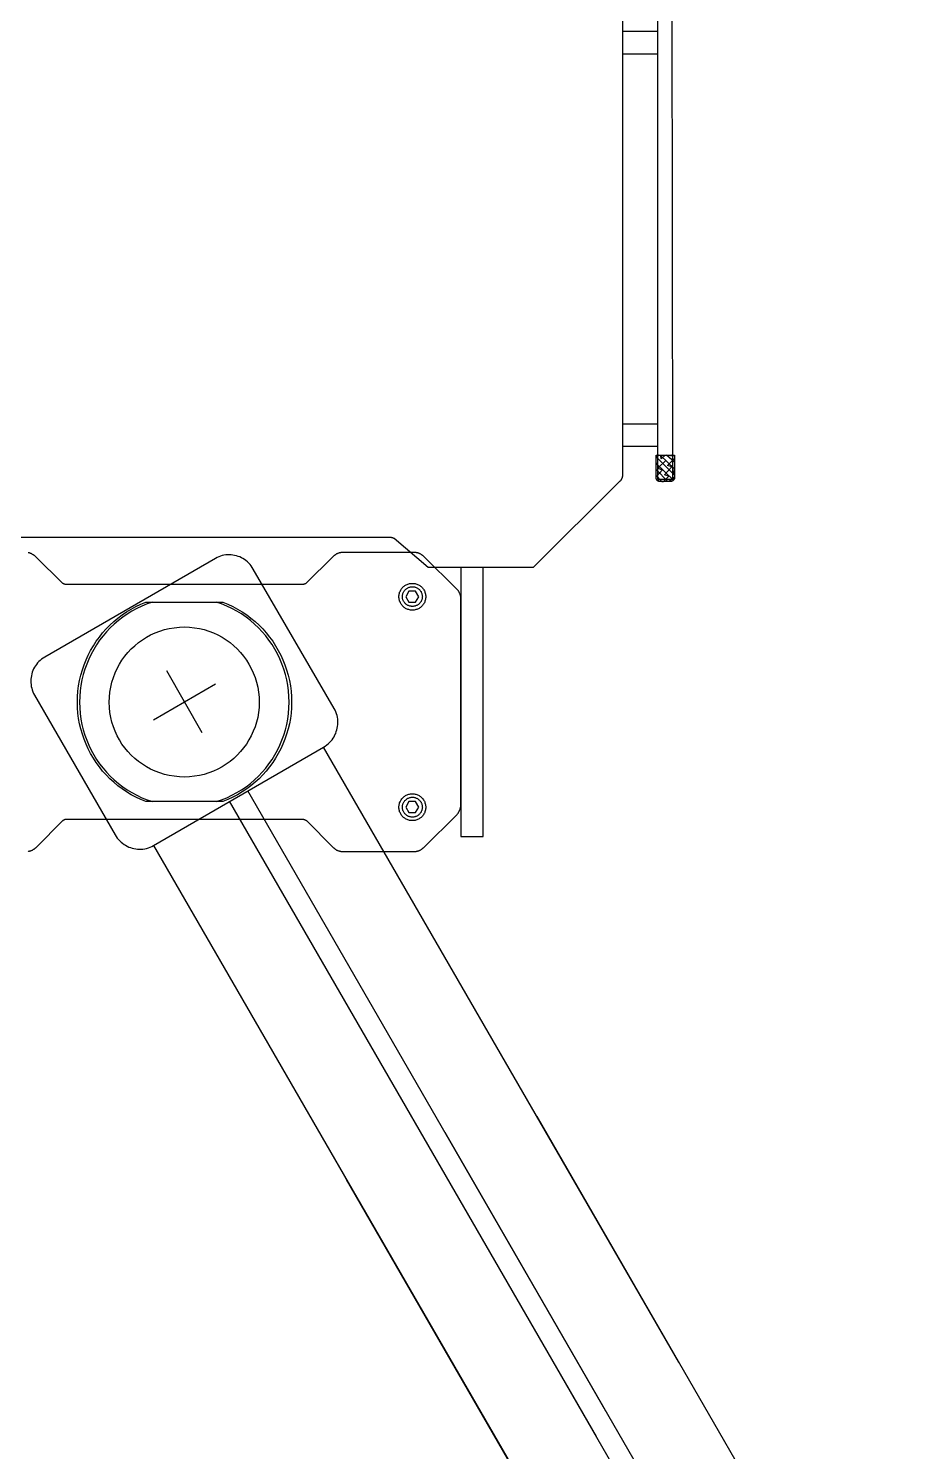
# Model space of a CAD drawing. Header units: metres. Extents: x 0 to 31.2, y 0 to 17.3.
# Drawn here: x 21.915 to 22.922, y 2.333 to 3.945 of the extents above; entities that cross this region are included whole.
import ezdxf

# ---------------------------------------------------------------- set-up
doc = ezdxf.new("R2010")
doc.units = ezdxf.units.M
doc.header["$MEASUREMENT"] = 0
doc.layers.add('Equipment Layer', color=7, linetype='CONTINUOUS', true_color=0xc20f8a)

msp = doc.modelspace()

# ---------------------------------------------------------------- linework, layer by layer
at = {"layer": 'Equipment Layer'}
for points in [[(22.588, 4.0887), (22.588, 3.4385)], [(22.6282, 3.9793), (22.6441, 3.9793), (22.6448, 3.4336), (22.6282, 3.4336), (22.6282, 3.9793)], [(22.588, 3.9412), (22.588, 3.9162), (22.6282, 3.9162), (22.6282, 3.9412), (22.588, 3.9412)], [(22.588, 3.4964), (22.588, 3.4717), (22.6282, 3.4717), (22.6282, 3.4964), (22.588, 3.4964)], [(22.6374, 3.4555), (22.6282, 3.4466), (22.6335, 3.4449), (22.6261, 3.4368), (22.6261, 3.4382), (22.6325, 3.4315), (22.6346, 3.4315), (22.6406, 3.4375), (22.6356, 3.4392), (22.6441, 3.448), (22.6392, 3.4498), (22.6469, 3.4576), (22.6469, 3.4533), (22.6378, 3.4615), (22.6434, 3.4615), (22.6423, 3.4611), (22.6469, 3.4604), (22.6452, 3.4615)], [(22.6261, 3.4357), (22.6261, 3.4615), (22.6469, 3.4615), (22.6469, 3.4357), (22.6469, 3.4364), (22.6423, 3.4325), (22.6395, 3.4315), (22.6261, 3.4452)], [(22.6296, 3.4615), (22.6261, 3.459), (22.6261, 3.4593), (22.6469, 3.4385), (22.6462, 3.4431), (22.6469, 3.4438), (22.6469, 3.4459), (22.6307, 3.4615), (22.6318, 3.4572), (22.6363, 3.4615)], [(22.6268, 3.4519), (22.6261, 3.4516), (22.6261, 3.4519), (22.6459, 3.4329), (22.6469, 3.4357)], [(22.588, 3.4385), (22.588, 3.4383), (22.588, 3.438), (22.588, 3.4377), (22.5879, 3.4374), (22.5879, 3.4371), (22.5878, 3.4368), (22.5877, 3.4365), (22.5877, 3.4362), (22.5876, 3.4359), (22.5875, 3.4356), (22.5874, 3.4353), (22.5873, 3.435), (22.5871, 3.4347), (22.587, 3.4345), (22.5869, 3.4342), (22.5867, 3.4339), (22.5865, 3.4336), (22.5864, 3.4333), (22.5862, 3.433), (22.586, 3.4328), (22.5858, 3.4325), (22.5856, 3.4323), (22.5854, 3.432), (22.5852, 3.4318)], [(22.63, 3.4315), (22.6297, 3.4315), (22.6295, 3.4315), (22.6292, 3.4316), (22.629, 3.4316), (22.6287, 3.4317), (22.6285, 3.4318), (22.6283, 3.432), (22.628, 3.4321), (22.6278, 3.4323), (22.6276, 3.4324), (22.6274, 3.4326), (22.6273, 3.4328), (22.6271, 3.433), (22.6269, 3.4332), (22.6268, 3.4334), (22.6266, 3.4337), (22.6265, 3.4339), (22.6264, 3.4341), (22.6263, 3.4344), (22.6262, 3.4347), (22.6262, 3.4349), (22.6261, 3.4352), (22.6261, 3.4354), (22.6261, 3.4357)], [(22.63, 3.4343), (22.6279, 3.4318), (22.63, 3.4343)], [(22.6469, 3.4357), (22.6469, 3.4354), (22.6469, 3.4352), (22.6468, 3.4349), (22.6468, 3.4347), (22.6467, 3.4344), (22.6466, 3.4341), (22.6464, 3.4339), (22.6463, 3.4337), (22.6461, 3.4334), (22.6459, 3.4332), (22.6458, 3.433), (22.6456, 3.4328), (22.6453, 3.4326), (22.6451, 3.4324), (22.6449, 3.4323), (22.6446, 3.4321), (22.6444, 3.432), (22.6441, 3.4318), (22.6438, 3.4317), (22.6435, 3.4316), (22.6432, 3.4316), (22.6429, 3.4315), (22.6426, 3.4315), (22.6423, 3.4315)], [(22.5852, 3.4318), (22.4868, 3.3341), (22.3679, 3.3341), (22.3291, 3.3669)], [(22.6423, 3.4315), (22.63, 3.4315)], [(22.1298, 3.368), (21.8772, 3.368)], [(22.3252, 3.368), (22.0458, 3.368)], [(22.3291, 3.3669), (22.3289, 3.367), (22.3288, 3.367), (22.3287, 3.3671), (22.3285, 3.3671), (22.3284, 3.3672), (22.3283, 3.3672), (22.3281, 3.3673), (22.328, 3.3673), (22.3278, 3.3674), (22.3277, 3.3675), (22.3275, 3.3675), (22.3274, 3.3676), (22.3272, 3.3676), (22.3271, 3.3677), (22.3269, 3.3677), (22.3267, 3.3678), (22.3266, 3.3678), (22.3264, 3.3679), (22.3262, 3.3679), (22.326, 3.3679), (22.3258, 3.3679), (22.3256, 3.368), (22.3254, 3.368), (22.3252, 3.368)], [(21.9227, 3.3464), (21.9223, 3.3468), (21.9219, 3.3471), (21.9216, 3.3475), (21.9212, 3.3478), (21.9208, 3.3481), (21.9204, 3.3484), (21.92, 3.3486), (21.9195, 3.3489), (21.9191, 3.3491), (21.9187, 3.3494), (21.9182, 3.3496), (21.9178, 3.3498), (21.9173, 3.35), (21.9169, 3.3502), (21.9164, 3.3503), (21.9159, 3.3505), (21.9155, 3.3506), (21.915, 3.3507), (21.9145, 3.3508)], [(21.9537, 3.3161), (21.9227, 3.3464)], [(22.1266, 3.3443), (21.9333, 3.2325)], [(22.1696, 3.3323), (22.1685, 3.3342), (22.1672, 3.3359), (22.1659, 3.3376), (22.1644, 3.3391), (22.1629, 3.3405), (22.1613, 3.3419), (22.1596, 3.3431), (22.1579, 3.3442), (22.1561, 3.3451), (22.1543, 3.346), (22.1524, 3.3467), (22.1505, 3.3473), (22.1485, 3.3478), (22.1465, 3.3482), (22.1445, 3.3484), (22.1425, 3.3485), (22.1405, 3.3485), (22.1385, 3.3483), (22.1364, 3.348), (22.1344, 3.3476), (22.1324, 3.347), (22.1304, 3.3462), (22.1285, 3.3454), (22.1266, 3.3443)], [(22.2603, 3.3464), (22.2292, 3.3161)], [(22.2709, 3.351), (22.2704, 3.351), (22.2699, 3.351), (22.2694, 3.351), (22.2689, 3.3509), (22.2684, 3.3508), (22.2679, 3.3507), (22.2674, 3.3506), (22.2669, 3.3505), (22.2665, 3.3503), (22.266, 3.3502), (22.2655, 3.35), (22.265, 3.3498), (22.2646, 3.3496), (22.2641, 3.3494), (22.2637, 3.3491), (22.2633, 3.3489), (22.2628, 3.3486), (22.2624, 3.3484), (22.262, 3.3481), (22.2616, 3.3478), (22.2613, 3.3475), (22.2609, 3.3471), (22.2606, 3.3468), (22.2603, 3.3464)], [(22.352, 3.351), (22.2709, 3.351)], [(22.3629, 3.3464), (22.3626, 3.3468), (22.3622, 3.3471), (22.3618, 3.3475), (22.3614, 3.3478), (22.361, 3.3481), (22.3606, 3.3484), (22.3602, 3.3486), (22.3598, 3.3489), (22.3594, 3.3491), (22.3589, 3.3494), (22.3585, 3.3496), (22.358, 3.3498), (22.3575, 3.35), (22.3571, 3.3502), (22.3566, 3.3503), (22.3561, 3.3505), (22.3556, 3.3506), (22.3551, 3.3507), (22.3546, 3.3508), (22.3541, 3.3509), (22.3536, 3.351), (22.3531, 3.351), (22.3525, 3.351), (22.352, 3.351)], [(22.4003, 3.3094), (22.3629, 3.3464)], [(22.2613, 3.1743), (22.1696, 3.3323)], [(22.4049, 3.3341), (22.4049, 3.0293), (22.4303, 3.0293), (22.4303, 3.3341)], [(21.9579, 3.3147), (21.9578, 3.3147), (21.9576, 3.3147), (21.9574, 3.3147), (21.9572, 3.3147), (21.957, 3.3147), (21.9568, 3.3148), (21.9566, 3.3148), (21.9565, 3.3148), (21.9563, 3.3149), (21.9561, 3.3149), (21.9559, 3.315), (21.9557, 3.315), (21.9555, 3.3151), (21.9553, 3.3151), (21.9551, 3.3152), (21.955, 3.3153), (21.9548, 3.3154), (21.9546, 3.3154), (21.9545, 3.3155), (21.9543, 3.3156), (21.9541, 3.3157), (21.954, 3.3159), (21.9538, 3.316), (21.9537, 3.3161)], [(22.2246, 3.3147), (21.9579, 3.3147)], [(22.2292, 3.3161), (22.2291, 3.316), (22.229, 3.3159), (22.2288, 3.3157), (22.2286, 3.3156), (22.2285, 3.3155), (22.2283, 3.3154), (22.2281, 3.3154), (22.228, 3.3153), (22.2278, 3.3152), (22.2276, 3.3151), (22.2274, 3.3151), (22.2272, 3.315), (22.227, 3.315), (22.2268, 3.3149), (22.2266, 3.3149), (22.2264, 3.3148), (22.2262, 3.3148), (22.226, 3.3148), (22.2257, 3.3147), (22.2255, 3.3147), (22.2253, 3.3147), (22.2251, 3.3147), (22.2249, 3.3147), (22.2246, 3.3147)], [(22.3347, 3.3009), (22.3347, 3.302), (22.3349, 3.303), (22.335, 3.304), (22.3352, 3.305), (22.3355, 3.306), (22.3359, 3.3069), (22.3363, 3.3078), (22.3368, 3.3086), (22.3373, 3.3095), (22.3378, 3.3102), (22.3385, 3.311), (22.3391, 3.3117), (22.3398, 3.3124), (22.3406, 3.313), (22.3414, 3.3135), (22.3422, 3.3141), (22.343, 3.3145), (22.3439, 3.3149), (22.3449, 3.3153), (22.3458, 3.3156), (22.3468, 3.3158), (22.3478, 3.316), (22.3488, 3.3161), (22.3499, 3.3161)], [(22.3386, 3.3009), (22.3386, 3.3017), (22.3387, 3.3025), (22.3388, 3.3032), (22.339, 3.304), (22.3392, 3.3047), (22.3395, 3.3054), (22.3398, 3.3061), (22.3402, 3.3067), (22.3406, 3.3073), (22.341, 3.3079), (22.3415, 3.3084), (22.342, 3.309), (22.3425, 3.3095), (22.3431, 3.3099), (22.3437, 3.3103), (22.3443, 3.3107), (22.3449, 3.3111), (22.3456, 3.3114), (22.3463, 3.3116), (22.347, 3.3118), (22.3477, 3.312), (22.3484, 3.3121), (22.3491, 3.3122), (22.3499, 3.3122)], [(22.346, 3.3073), (22.3425, 3.3009), (22.346, 3.2949), (22.3534, 3.2949), (22.3573, 3.3009), (22.3534, 3.3073), (22.346, 3.3073)], [(22.3499, 3.3161), (22.3509, 3.3161), (22.352, 3.316), (22.353, 3.3158), (22.3539, 3.3156), (22.3549, 3.3153), (22.3558, 3.3149), (22.3567, 3.3145), (22.3576, 3.3141), (22.3584, 3.3135), (22.3592, 3.313), (22.3599, 3.3124), (22.3606, 3.3117), (22.3613, 3.311), (22.3619, 3.3102), (22.3625, 3.3095), (22.363, 3.3086), (22.3635, 3.3078), (22.3639, 3.3069), (22.3642, 3.306), (22.3645, 3.305), (22.3647, 3.304), (22.3649, 3.303), (22.365, 3.302), (22.3651, 3.3009)], [(22.3499, 3.3122), (22.3507, 3.3122), (22.3514, 3.3121), (22.3522, 3.312), (22.3529, 3.3118), (22.3536, 3.3116), (22.3543, 3.3114), (22.355, 3.3111), (22.3556, 3.3107), (22.3562, 3.3103), (22.3568, 3.3099), (22.3574, 3.3095), (22.3579, 3.309), (22.3584, 3.3084), (22.3589, 3.3079), (22.3593, 3.3073), (22.3597, 3.3067), (22.36, 3.3061), (22.3603, 3.3054), (22.3606, 3.3047), (22.3608, 3.304), (22.3609, 3.3032), (22.3611, 3.3025), (22.3611, 3.3017), (22.3612, 3.3009)], [(22.4049, 3.2981), (22.4049, 3.2987), (22.4049, 3.2993), (22.4048, 3.2998), (22.4048, 3.3004), (22.4047, 3.3009), (22.4046, 3.3014), (22.4045, 3.3019), (22.4044, 3.3025), (22.4042, 3.303), (22.404, 3.3035), (22.4039, 3.3039), (22.4037, 3.3044), (22.4035, 3.3049), (22.4033, 3.3054), (22.403, 3.3058), (22.4028, 3.3062), (22.4025, 3.3067), (22.4022, 3.3071), (22.402, 3.3075), (22.4017, 3.3079), (22.4013, 3.3083), (22.401, 3.3087), (22.4007, 3.3091), (22.4003, 3.3094)], [(21.9703, 3.1814), (21.9705, 3.1877), (21.9709, 3.1939), (21.9717, 3.2001), (21.9728, 3.2062), (21.9742, 3.2121), (21.9759, 3.218), (21.9778, 3.2238), (21.9801, 3.2294), (21.9826, 3.2349), (21.9853, 3.2402), (21.9884, 3.2454), (21.9916, 3.2505), (21.9952, 3.2553), (21.9989, 3.26), (22.0029, 3.2645), (22.0071, 3.2688), (22.0115, 3.2729), (22.0161, 3.2767), (22.021, 3.2804), (22.026, 3.2838), (22.0312, 3.287), (22.0366, 3.2899), (22.0422, 3.2926), (22.0479, 3.2949)], [(22.0553, 3.2949), (22.0492, 3.2928), (22.0433, 3.2904), (22.0376, 3.2876), (22.0321, 3.2846), (22.0267, 3.2813), (22.0216, 3.2778), (22.0167, 3.274), (22.012, 3.27), (22.0075, 3.2657), (22.0033, 3.2612), (21.9993, 3.2565), (21.9955, 3.2516), (21.992, 3.2466), (21.9888, 3.2413), (21.9859, 3.2359), (21.9832, 3.2303), (21.9808, 3.2246), (21.9787, 3.2187), (21.9769, 3.2128), (21.9754, 3.2067), (21.9743, 3.2005), (21.9734, 3.1942), (21.9729, 3.1878), (21.9728, 3.1814)], [(22.0479, 3.2949), (22.135, 3.2949)], [(22.2102, 3.1814), (22.21, 3.1878), (22.2095, 3.1942), (22.2087, 3.2006), (22.2075, 3.2068), (22.206, 3.2129), (22.2042, 3.2189), (22.2021, 3.2248), (22.1998, 3.2305), (22.1971, 3.2361), (22.1941, 3.2415), (22.1909, 3.2467), (22.1874, 3.2518), (22.1837, 3.2566), (22.1797, 3.2613), (22.1755, 3.2658), (22.171, 3.27), (22.1663, 3.2741), (22.1614, 3.2778), (22.1562, 3.2814), (22.1509, 3.2846), (22.1454, 3.2876), (22.1396, 3.2904), (22.1337, 3.2928), (22.1276, 3.2949)], [(22.135, 3.2949), (22.1408, 3.2926), (22.1464, 3.2899), (22.1519, 3.287), (22.1571, 3.2838), (22.1622, 3.2804), (22.167, 3.2767), (22.1717, 3.2729), (22.1761, 3.2688), (22.1803, 3.2645), (22.1843, 3.26), (22.1881, 3.2553), (22.1916, 3.2505), (22.1949, 3.2454), (22.1979, 3.2402), (22.2007, 3.2349), (22.2032, 3.2294), (22.2055, 3.2238), (22.2074, 3.218), (22.2091, 3.2121), (22.2105, 3.2062), (22.2116, 3.2001), (22.2124, 3.1939), (22.2128, 3.1877), (22.213, 3.1814)], [(22.3499, 3.2858), (22.3488, 3.2858), (22.3478, 3.2859), (22.3468, 3.2861), (22.3458, 3.2863), (22.3449, 3.2866), (22.3439, 3.287), (22.343, 3.2874), (22.3422, 3.2878), (22.3414, 3.2883), (22.3406, 3.2889), (22.3398, 3.2895), (22.3391, 3.2902), (22.3385, 3.2909), (22.3378, 3.2916), (22.3373, 3.2924), (22.3368, 3.2932), (22.3363, 3.2941), (22.3359, 3.295), (22.3355, 3.2959), (22.3352, 3.2969), (22.335, 3.2979), (22.3349, 3.2989), (22.3347, 3.2999), (22.3347, 3.3009)], [(22.3499, 3.29), (22.3491, 3.29), (22.3484, 3.2901), (22.3477, 3.2902), (22.347, 3.2904), (22.3463, 3.2906), (22.3456, 3.2909), (22.3449, 3.2912), (22.3443, 3.2915), (22.3437, 3.2919), (22.3431, 3.2923), (22.3425, 3.2927), (22.342, 3.2932), (22.3415, 3.2937), (22.341, 3.2943), (22.3406, 3.2948), (22.3402, 3.2954), (22.3398, 3.2961), (22.3395, 3.2967), (22.3392, 3.2974), (22.339, 3.298), (22.3388, 3.2987), (22.3387, 3.2995), (22.3386, 3.3002), (22.3386, 3.3009)], [(22.3612, 3.3009), (22.3611, 3.3002), (22.3611, 3.2995), (22.3609, 3.2987), (22.3608, 3.298), (22.3606, 3.2974), (22.3603, 3.2967), (22.36, 3.2961), (22.3597, 3.2954), (22.3593, 3.2948), (22.3589, 3.2943), (22.3584, 3.2937), (22.3579, 3.2932), (22.3574, 3.2927), (22.3568, 3.2923), (22.3562, 3.2919), (22.3556, 3.2915), (22.355, 3.2912), (22.3543, 3.2909), (22.3536, 3.2906), (22.3529, 3.2904), (22.3522, 3.2902), (22.3514, 3.2901), (22.3507, 3.29), (22.3499, 3.29)], [(22.3651, 3.3009), (22.365, 3.2999), (22.3649, 3.2989), (22.3647, 3.2979), (22.3645, 3.2969), (22.3642, 3.2959), (22.3639, 3.295), (22.3635, 3.2941), (22.363, 3.2932), (22.3625, 3.2924), (22.3619, 3.2916), (22.3613, 3.2909), (22.3606, 3.2902), (22.3599, 3.2895), (22.3592, 3.2889), (22.3584, 3.2883), (22.3576, 3.2878), (22.3567, 3.2874), (22.3558, 3.287), (22.3549, 3.2866), (22.3539, 3.2863), (22.353, 3.2861), (22.352, 3.2859), (22.3509, 3.2858), (22.3499, 3.2858)], [(22.4049, 3.0653), (22.4049, 3.2981)], [(22.0063, 3.1814), (22.0065, 3.1872), (22.0071, 3.193), (22.008, 3.1986), (22.0093, 3.2041), (22.011, 3.2094), (22.013, 3.2146), (22.0153, 3.2197), (22.0179, 3.2245), (22.0208, 3.2291), (22.024, 3.2336), (22.0275, 3.2378), (22.0312, 3.2418), (22.0352, 3.2455), (22.0394, 3.249), (22.0439, 3.2522), (22.0485, 3.2551), (22.0533, 3.2577), (22.0584, 3.26), (22.0636, 3.262), (22.0689, 3.2637), (22.0744, 3.265), (22.08, 3.2659), (22.0858, 3.2665), (22.0917, 3.2667)], [(22.0917, 3.2667), (22.0974, 3.2665), (22.1031, 3.2659), (22.1087, 3.265), (22.1141, 3.2637), (22.1194, 3.262), (22.1245, 3.26), (22.1295, 3.2577), (22.1343, 3.2551), (22.1389, 3.2522), (22.1433, 3.249), (22.1475, 3.2455), (22.1514, 3.2418), (22.1552, 3.2378), (22.1586, 3.2336), (22.1618, 3.2291), (22.1647, 3.2245), (22.1673, 3.2197), (22.1696, 3.2146), (22.1716, 3.2094), (22.1733, 3.2041), (22.1746, 3.1986), (22.1755, 3.193), (22.1761, 3.1872), (22.1763, 3.1814)], [(21.9333, 3.2325), (21.9314, 3.2314), (21.9297, 3.2302), (21.928, 3.2288), (21.9265, 3.2274), (21.9251, 3.2259), (21.9238, 3.2243), (21.9227, 3.2227), (21.9216, 3.221), (21.9207, 3.2192), (21.9198, 3.2173), (21.9191, 3.2154), (21.9186, 3.2135), (21.9181, 3.2115), (21.9178, 3.2095), (21.9176, 3.2075), (21.9175, 3.2055), (21.9175, 3.2034), (21.9177, 3.2014), (21.918, 3.1994), (21.9185, 3.1973), (21.9191, 3.1953), (21.9198, 3.1933), (21.9206, 3.1914), (21.9216, 3.1895)], [(22.1118, 3.1468), (22.0715, 3.217)], [(22.1266, 3.2018), (22.0564, 3.1612)], [(21.9216, 3.1895), (22.013, 3.0311)], [(22.0479, 3.0688), (22.0422, 3.0712), (22.0366, 3.0738), (22.0312, 3.0767), (22.026, 3.0798), (22.021, 3.0832), (22.0161, 3.0868), (22.0115, 3.0907), (22.0071, 3.0948), (22.0029, 3.0991), (21.9989, 3.1035), (21.9952, 3.1082), (21.9916, 3.113), (21.9884, 3.1181), (21.9853, 3.1232), (21.9826, 3.1285), (21.9801, 3.134), (21.9778, 3.1396), (21.9759, 3.1453), (21.9742, 3.1511), (21.9728, 3.157), (21.9717, 3.163), (21.9709, 3.169), (21.9705, 3.1752), (21.9703, 3.1814)], [(21.9728, 3.1814), (21.9729, 3.1749), (21.9734, 3.1686), (21.9743, 3.1624), (21.9754, 3.1562), (21.9769, 3.1502), (21.9787, 3.1442), (21.9808, 3.1384), (21.9832, 3.1327), (21.9859, 3.1272), (21.9888, 3.1218), (21.992, 3.1166), (21.9955, 3.1116), (21.9993, 3.1067), (22.0033, 3.1021), (22.0075, 3.0977), (22.012, 3.0934), (22.0167, 3.0895), (22.0216, 3.0857), (22.0267, 3.0822), (22.0321, 3.079), (22.0376, 3.076), (22.0433, 3.0733), (22.0492, 3.0709), (22.0553, 3.0688)], [(22.0917, 3.0967), (22.0858, 3.0969), (22.08, 3.0975), (22.0744, 3.0984), (22.0689, 3.0997), (22.0636, 3.1014), (22.0584, 3.1034), (22.0533, 3.1057), (22.0485, 3.1083), (22.0439, 3.1112), (22.0394, 3.1144), (22.0352, 3.1178), (22.0312, 3.1216), (22.0275, 3.1255), (22.024, 3.1297), (22.0208, 3.1341), (22.0179, 3.1387), (22.0153, 3.1435), (22.013, 3.1485), (22.011, 3.1536), (22.0093, 3.1589), (22.008, 3.1643), (22.0071, 3.1699), (22.0065, 3.1756), (22.0063, 3.1814)], [(22.1763, 3.1814), (22.1761, 3.1756), (22.1755, 3.1699), (22.1746, 3.1643), (22.1733, 3.1589), (22.1716, 3.1536), (22.1696, 3.1485), (22.1673, 3.1435), (22.1647, 3.1387), (22.1618, 3.1341), (22.1586, 3.1297), (22.1552, 3.1255), (22.1514, 3.1216), (22.1475, 3.1178), (22.1433, 3.1144), (22.1389, 3.1112), (22.1343, 3.1083), (22.1295, 3.1057), (22.1245, 3.1034), (22.1194, 3.1014), (22.1141, 3.0997), (22.1087, 3.0984), (22.1031, 3.0975), (22.0974, 3.0969), (22.0917, 3.0967)], [(22.1276, 3.0688), (22.1337, 3.0709), (22.1396, 3.0733), (22.1454, 3.076), (22.1509, 3.079), (22.1562, 3.0822), (22.1614, 3.0857), (22.1663, 3.0895), (22.171, 3.0934), (22.1755, 3.0977), (22.1797, 3.1021), (22.1837, 3.1067), (22.1874, 3.1116), (22.1909, 3.1166), (22.1941, 3.1218), (22.1971, 3.1272), (22.1998, 3.1327), (22.2021, 3.1384), (22.2042, 3.1442), (22.206, 3.1502), (22.2075, 3.1562), (22.2087, 3.1624), (22.2095, 3.1686), (22.21, 3.1749), (22.2102, 3.1814)], [(22.213, 3.1814), (22.2128, 3.1752), (22.2124, 3.169), (22.2116, 3.163), (22.2105, 3.157), (22.2091, 3.1511), (22.2074, 3.1453), (22.2055, 3.1396), (22.2032, 3.134), (22.2007, 3.1285), (22.1979, 3.1232), (22.1949, 3.1181), (22.1916, 3.113), (22.1881, 3.1082), (22.1843, 3.1035), (22.1803, 3.0991), (22.1761, 3.0948), (22.1717, 3.0907), (22.167, 3.0868), (22.1622, 3.0832), (22.1571, 3.0798), (22.1519, 3.0767), (22.1464, 3.0738), (22.1408, 3.0712), (22.135, 3.0688)], [(22.2493, 3.1305), (22.2512, 3.1317), (22.2529, 3.133), (22.2546, 3.1343), (22.2561, 3.1358), (22.2575, 3.1373), (22.2589, 3.139), (22.2601, 3.1407), (22.2612, 3.1424), (22.2621, 3.1443), (22.263, 3.1461), (22.2637, 3.1481), (22.2643, 3.15), (22.2648, 3.152), (22.2652, 3.1541), (22.2654, 3.1561), (22.2655, 3.1582), (22.2655, 3.1602), (22.2653, 3.1623), (22.265, 3.1644), (22.2646, 3.1664), (22.264, 3.1684), (22.2632, 3.1704), (22.2624, 3.1724), (22.2613, 3.1743)], [(22.0567, 3.0191), (22.2493, 3.1305)], [(22.6519, 2.4338), (22.2493, 3.1305)], [(22.5693, 2.3781), (22.1636, 3.0812)], [(22.135, 3.0688), (22.0479, 3.0688)], [(22.5584, 2.3495), (22.1428, 3.0692)], [(22.3347, 3.0625), (22.3347, 3.0635), (22.3349, 3.0645), (22.335, 3.0655), (22.3352, 3.0665), (22.3355, 3.0675), (22.3359, 3.0684), (22.3363, 3.0693), (22.3368, 3.0702), (22.3373, 3.071), (22.3378, 3.0718), (22.3385, 3.0725), (22.3391, 3.0732), (22.3398, 3.0739), (22.3406, 3.0745), (22.3414, 3.0751), (22.3422, 3.0756), (22.343, 3.076), (22.3439, 3.0765), (22.3449, 3.0768), (22.3458, 3.0771), (22.3468, 3.0773), (22.3478, 3.0775), (22.3488, 3.0776), (22.3499, 3.0776)], [(22.3386, 3.0625), (22.3386, 3.0633), (22.3387, 3.064), (22.3388, 3.0648), (22.339, 3.0655), (22.3392, 3.0662), (22.3395, 3.0669), (22.3398, 3.0676), (22.3402, 3.0682), (22.3406, 3.0688), (22.341, 3.0694), (22.3415, 3.07), (22.342, 3.0705), (22.3425, 3.071), (22.3431, 3.0714), (22.3437, 3.0719), (22.3443, 3.0722), (22.3449, 3.0726), (22.3456, 3.0729), (22.3463, 3.0731), (22.347, 3.0734), (22.3477, 3.0735), (22.3484, 3.0737), (22.3491, 3.0737), (22.3499, 3.0738)], [(22.346, 3.0688), (22.3425, 3.0625), (22.346, 3.0565), (22.3534, 3.0565), (22.3573, 3.0625), (22.3534, 3.0688), (22.346, 3.0688)], [(22.3499, 3.0776), (22.3509, 3.0776), (22.352, 3.0775), (22.353, 3.0773), (22.3539, 3.0771), (22.3549, 3.0768), (22.3558, 3.0765), (22.3567, 3.076), (22.3576, 3.0756), (22.3584, 3.0751), (22.3592, 3.0745), (22.3599, 3.0739), (22.3606, 3.0732), (22.3613, 3.0725), (22.3619, 3.0718), (22.3625, 3.071), (22.363, 3.0702), (22.3635, 3.0693), (22.3639, 3.0684), (22.3642, 3.0675), (22.3645, 3.0665), (22.3647, 3.0655), (22.3649, 3.0645), (22.365, 3.0635), (22.3651, 3.0625)], [(22.3499, 3.0738), (22.3507, 3.0737), (22.3514, 3.0737), (22.3522, 3.0735), (22.3529, 3.0734), (22.3536, 3.0731), (22.3543, 3.0729), (22.355, 3.0726), (22.3556, 3.0722), (22.3562, 3.0719), (22.3568, 3.0714), (22.3574, 3.071), (22.3579, 3.0705), (22.3584, 3.07), (22.3589, 3.0694), (22.3593, 3.0688), (22.3597, 3.0682), (22.36, 3.0676), (22.3603, 3.0669), (22.3606, 3.0662), (22.3608, 3.0655), (22.3609, 3.0648), (22.3611, 3.064), (22.3611, 3.0633), (22.3612, 3.0625)], [(22.4003, 3.054), (22.4007, 3.0544), (22.401, 3.0549), (22.4013, 3.0553), (22.4017, 3.0558), (22.402, 3.0562), (22.4022, 3.0567), (22.4025, 3.0572), (22.4028, 3.0576), (22.403, 3.0581), (22.4033, 3.0586), (22.4035, 3.059), (22.4037, 3.0595), (22.4039, 3.06), (22.404, 3.0605), (22.4042, 3.0609), (22.4044, 3.0614), (22.4045, 3.0619), (22.4046, 3.0624), (22.4047, 3.0629), (22.4048, 3.0633), (22.4048, 3.0638), (22.4049, 3.0643), (22.4049, 3.0648), (22.4049, 3.0653)], [(21.9234, 3.017), (21.9537, 3.0473)], [(21.9537, 3.0473), (21.9538, 3.0474), (21.954, 3.0476), (21.9541, 3.0477), (21.9543, 3.0478), (21.9545, 3.0479), (21.9546, 3.048), (21.9548, 3.0481), (21.955, 3.0482), (21.9551, 3.0483), (21.9553, 3.0484), (21.9555, 3.0485), (21.9557, 3.0486), (21.9559, 3.0486), (21.9561, 3.0487), (21.9563, 3.0488), (21.9565, 3.0488), (21.9566, 3.0489), (21.9568, 3.0489), (21.957, 3.049), (21.9572, 3.049), (21.9574, 3.049), (21.9576, 3.049), (21.9578, 3.0491), (21.9579, 3.0491)], [(21.9579, 3.0491), (22.2246, 3.0491)], [(22.2246, 3.0491), (22.2249, 3.0491), (22.2251, 3.049), (22.2253, 3.049), (22.2255, 3.049), (22.2257, 3.049), (22.226, 3.0489), (22.2262, 3.0489), (22.2264, 3.0488), (22.2266, 3.0488), (22.2269, 3.0487), (22.2271, 3.0486), (22.2273, 3.0486), (22.2275, 3.0485), (22.2277, 3.0484), (22.228, 3.0483), (22.2282, 3.0482), (22.2284, 3.0481), (22.2286, 3.048), (22.2288, 3.0479), (22.2291, 3.0478), (22.2293, 3.0477), (22.2295, 3.0476), (22.2297, 3.0474), (22.2299, 3.0473)], [(22.2299, 3.0473), (22.2603, 3.017)], [(22.3499, 3.0473), (22.3488, 3.0473), (22.3478, 3.0474), (22.3468, 3.0476), (22.3458, 3.0478), (22.3449, 3.0481), (22.3439, 3.0485), (22.343, 3.0489), (22.3422, 3.0493), (22.3414, 3.0499), (22.3406, 3.0504), (22.3398, 3.051), (22.3391, 3.0517), (22.3385, 3.0524), (22.3378, 3.0532), (22.3373, 3.0539), (22.3368, 3.0548), (22.3363, 3.0556), (22.3359, 3.0565), (22.3355, 3.0574), (22.3352, 3.0584), (22.335, 3.0594), (22.3349, 3.0604), (22.3347, 3.0614), (22.3347, 3.0625)], [(22.3499, 3.0512), (22.3491, 3.0512), (22.3484, 3.0513), (22.3477, 3.0514), (22.347, 3.0516), (22.3463, 3.0518), (22.3456, 3.0521), (22.3449, 3.0524), (22.3443, 3.0528), (22.3437, 3.0532), (22.3431, 3.0536), (22.3425, 3.0541), (22.342, 3.0546), (22.3415, 3.0551), (22.341, 3.0557), (22.3406, 3.0563), (22.3402, 3.0569), (22.3398, 3.0575), (22.3395, 3.0582), (22.3392, 3.0588), (22.339, 3.0595), (22.3388, 3.0603), (22.3387, 3.061), (22.3386, 3.0617), (22.3386, 3.0625)], [(22.3612, 3.0625), (22.3611, 3.0617), (22.3611, 3.061), (22.3609, 3.0603), (22.3608, 3.0595), (22.3606, 3.0588), (22.3603, 3.0582), (22.36, 3.0575), (22.3597, 3.0569), (22.3593, 3.0563), (22.3589, 3.0557), (22.3584, 3.0551), (22.3579, 3.0546), (22.3574, 3.0541), (22.3568, 3.0536), (22.3562, 3.0532), (22.3556, 3.0528), (22.355, 3.0524), (22.3543, 3.0521), (22.3536, 3.0518), (22.3529, 3.0516), (22.3522, 3.0514), (22.3514, 3.0513), (22.3507, 3.0512), (22.3499, 3.0512)], [(22.3651, 3.0625), (22.365, 3.0614), (22.3649, 3.0604), (22.3647, 3.0594), (22.3645, 3.0584), (22.3642, 3.0574), (22.3639, 3.0565), (22.3635, 3.0556), (22.363, 3.0548), (22.3625, 3.0539), (22.3619, 3.0532), (22.3613, 3.0524), (22.3606, 3.0517), (22.3599, 3.051), (22.3592, 3.0504), (22.3584, 3.0499), (22.3576, 3.0493), (22.3567, 3.0489), (22.3558, 3.0485), (22.3549, 3.0481), (22.3539, 3.0478), (22.353, 3.0476), (22.352, 3.0474), (22.3509, 3.0473), (22.3499, 3.0473)], [(22.3629, 3.017), (22.4003, 3.054)], [(22.013, 3.0311), (22.0142, 3.0292), (22.0155, 3.0275), (22.0169, 3.0258), (22.0183, 3.0243), (22.0199, 3.0229), (22.0215, 3.0216), (22.0232, 3.0203), (22.0249, 3.0193), (22.0268, 3.0183), (22.0286, 3.0174), (22.0305, 3.0167), (22.0325, 3.0161), (22.0344, 3.0156), (22.0365, 3.0152), (22.0385, 3.015), (22.0405, 3.0149), (22.0426, 3.0149), (22.0446, 3.0151), (22.0467, 3.0154), (22.0487, 3.0158), (22.0508, 3.0164), (22.0528, 3.0172), (22.0548, 3.018), (22.0567, 3.0191)], [(21.9143, 3.0125), (21.9149, 3.0126), (21.9154, 3.0127), (21.9159, 3.0128), (21.9164, 3.0129), (21.9169, 3.0131), (21.9174, 3.0132), (21.9179, 3.0134), (21.9184, 3.0136), (21.9189, 3.0138), (21.9193, 3.014), (21.9198, 3.0143), (21.9202, 3.0145), (21.9206, 3.0148), (21.9211, 3.015), (21.9215, 3.0153), (21.9219, 3.0156), (21.9223, 3.0159), (21.9226, 3.0163), (21.923, 3.0166), (21.9234, 3.017)], [(22.0567, 3.0191), (22.4723, 2.2994)], [(22.2603, 3.017), (22.2606, 3.0166), (22.2609, 3.0163), (22.2613, 3.0159), (22.2616, 3.0156), (22.262, 3.0153), (22.2624, 3.015), (22.2628, 3.0148), (22.2633, 3.0145), (22.2637, 3.0143), (22.2641, 3.014), (22.2646, 3.0138), (22.265, 3.0136), (22.2655, 3.0134), (22.266, 3.0132), (22.2665, 3.0131), (22.2669, 3.0129), (22.2674, 3.0128), (22.2679, 3.0127), (22.2684, 3.0126), (22.2689, 3.0125), (22.2694, 3.0125), (22.2699, 3.0124), (22.2704, 3.0124), (22.2709, 3.0124)], [(22.352, 3.0124), (22.3525, 3.0124), (22.3531, 3.0124), (22.3536, 3.0125), (22.3541, 3.0125), (22.3546, 3.0126), (22.3551, 3.0127), (22.3556, 3.0128), (22.3561, 3.0129), (22.3566, 3.0131), (22.3571, 3.0132), (22.3575, 3.0134), (22.358, 3.0136), (22.3585, 3.0138), (22.3589, 3.014), (22.3594, 3.0143), (22.3598, 3.0145), (22.3602, 3.0148), (22.3606, 3.015), (22.361, 3.0153), (22.3614, 3.0156), (22.3618, 3.0159), (22.3622, 3.0163), (22.3626, 3.0166), (22.3629, 3.017)], [(22.2709, 3.0124), (22.352, 3.0124)], [(22.9196, 1.9681), (22.9045, 1.9706), (22.8879, 1.9717), (22.8692, 1.9706), (22.8494, 1.9671), (22.8293, 1.9611), (22.8096, 1.9526), (22.7912, 1.9406), (22.7743, 1.9272), (22.7602, 1.9135), (22.7496, 1.8994), (22.7418, 1.8863), (22.7344, 1.8729), (22.7284, 1.857), (22.7295, 1.8538), (22.9224, 1.965), (22.4913, 2.7122)], [(22.8367, 1.9149), (22.3869, 2.6938)], [(22.8159, 1.9032), (22.3619, 2.6903)], [(22.7295, 1.8538), (22.2751, 2.6402)]]:
    msp.add_lwpolyline(points, dxfattribs=at)

doc.saveas('drawing.dxf')
